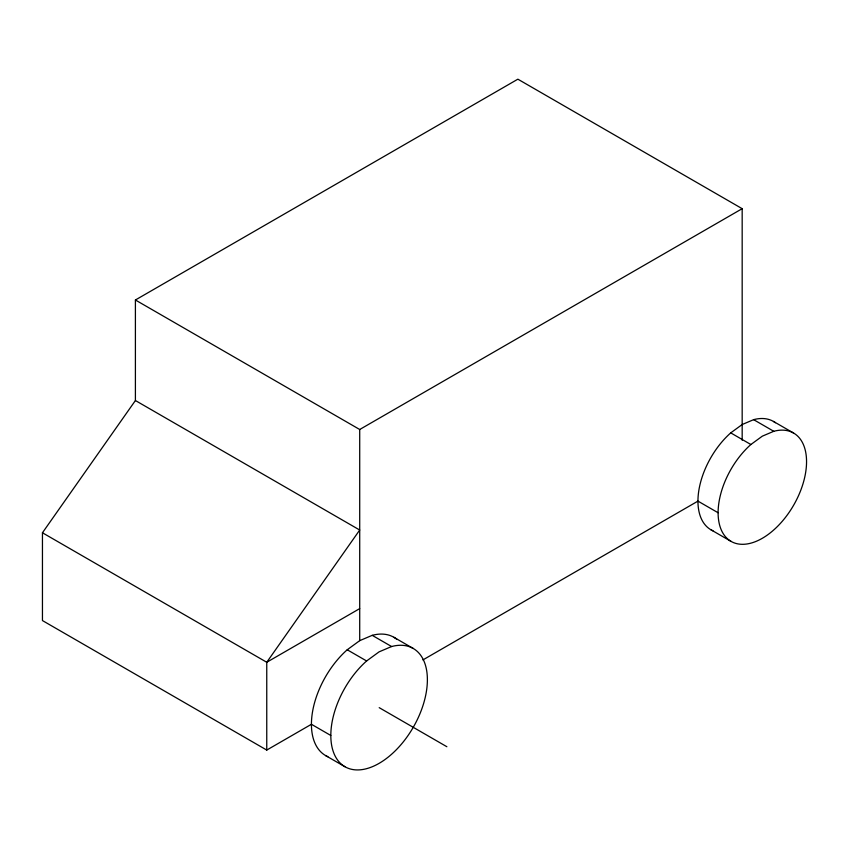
<?xml version="1.0" encoding="UTF-8"?>
<svg xmlns="http://www.w3.org/2000/svg" width="849" height="849" viewBox="0 0 849 849"><rect width="100%" height="100%" fill="white"/><g stroke="black" fill="none" stroke-linecap="round" stroke-linejoin="round"><path stroke-width="1.27" d="M330.813 735.478L311.424 724.282L266.756 750.07L42.45 620.566L42.45 532.769L135.405 400.526L135.405 299.994L517.869 79.18L742.175 208.684L742.175 440.238M327.863 756.703A68.281 39.425 -60 0 1 312.687 710.889A68.281 39.425 -60 0 1 347.22 649.772L359.711 640.655L372.212 635.339A68.281 39.425 -60 0 1 397.035 639.488M366.609 660.968L379.1 651.852L391.601 646.535A68.281 39.425 -60 0 1 418.653 716.747A68.281 39.425 -60 0 1 339.547 762.413A68.281 39.425 -60 0 1 366.609 660.968L347.22 649.772M713.011 530.816A62.539 36.104 -60 0 1 699.109 488.854A62.539 36.104 -60 0 1 730.734 432.873L742.175 424.532L753.625 419.661A62.539 36.104 -60 0 1 775.413 422.728M750.877 444.515L762.328 436.163L773.768 431.292A62.539 36.104 -60 0 1 798.548 495.604A62.539 36.104 -60 0 1 726.107 537.428A62.539 36.104 -60 0 1 750.877 444.515L730.734 432.873M135.405 299.994L359.711 429.498L742.175 208.684M359.711 608.606L266.756 662.273L42.45 532.769M422.898 659.928L697.952 501.122L718.105 512.754M773.45 421.433L793.603 433.064M753.625 419.661L773.768 431.292M710.91 529.755L731.053 541.386M135.405 400.526L359.711 530.031L266.756 662.273L266.756 750.07M393.851 637.27L413.24 648.466M372.212 635.339L391.601 646.535M379.206 707.663L446.871 746.727M325.57 755.546L344.959 766.732M359.711 429.498L359.711 640.655"/></g></svg>
